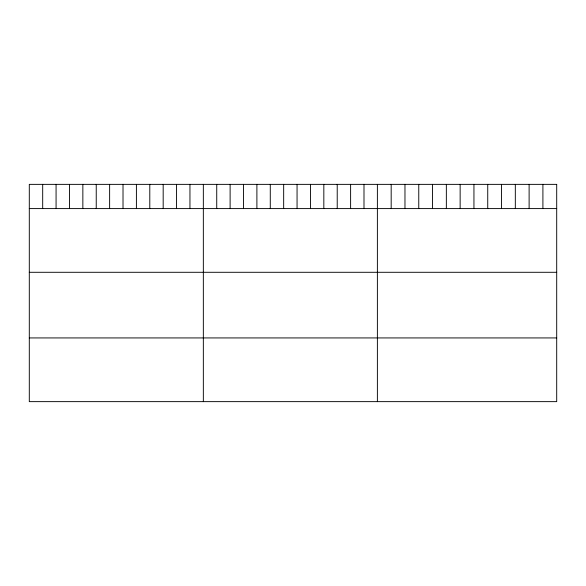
<?xml version="1.0" encoding="UTF-8"?>
<svg xmlns="http://www.w3.org/2000/svg" width="586" height="586" viewBox="0 0 586 586"><rect width="100%" height="100%" fill="white"/><g stroke="black" fill="none" stroke-linecap="round" stroke-linejoin="round"><path stroke-width="0.88" d="M29.3 208.587L556.7 208.587M29.3 272.292L556.7 272.292M29.3 337.932L556.7 337.932M542.907 184.363L542.907 208.587M529.114 184.363L529.114 208.587M515.321 184.363L515.321 208.587M501.528 184.363L501.528 208.587M487.735 184.363L487.735 208.587M473.942 184.363L473.942 208.587M460.142 184.363L460.142 208.587M446.349 184.363L446.349 208.587M432.556 184.363L432.556 208.587M418.763 184.363L418.763 208.587M404.97 184.363L404.97 208.587M391.177 184.363L391.177 208.587M377.384 184.363L377.384 401.637M363.994 184.363L363.994 208.587M350.611 184.363L350.611 208.587M337.221 184.363L337.221 208.587M323.831 184.363L323.831 208.587M310.448 184.363L310.448 208.587M297.058 184.363L297.058 208.587M283.668 184.363L283.668 208.587M270.278 184.363L270.278 208.587M256.895 184.363L256.895 208.587M243.505 184.363L243.505 208.587M230.115 184.363L230.115 208.587M216.732 184.363L216.732 208.587M203.342 184.363L203.342 401.637M189.952 184.363L189.952 208.587M176.569 184.363L176.569 208.587M163.179 184.363L163.179 208.587M149.789 184.363L149.789 208.587M136.406 184.363L136.406 208.587M123.016 184.363L123.016 208.587M109.626 184.363L109.626 208.587M96.236 184.363L96.236 208.587M82.853 184.363L82.853 208.587M69.463 184.363L69.463 208.587M56.073 184.363L56.073 208.587M42.69 184.363L42.69 208.587M556.7 184.363L29.3 184.363L29.3 401.637L556.7 401.637L556.7 184.363"/></g></svg>
